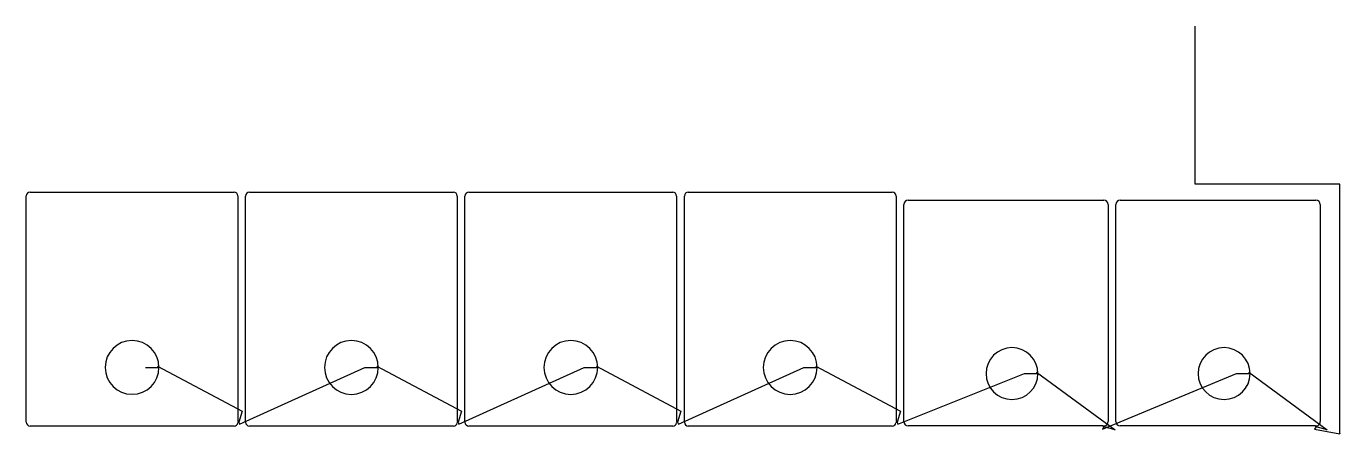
# Model space of a CAD drawing. Header units: metres. Extents: x 20 to 3436, y 0 to 1060.
import ezdxf

# ---------------------------------------------------------------- set-up
doc = ezdxf.new("R2010")
doc.units = ezdxf.units.M

msp = doc.modelspace()

# ---------------------------------------------------------------- linework, layer by layer
at = {"layer": 'TOOL_0'}
for p, q in [((3060.552, 1059.007), (3060.552, 1060.007)), ((3060.552, 649.24), (3060.552, 1059.007)), ((3436.241, 649.24), (3060.552, 649.24)), ((3436.241, 1.007), (3436.241, 649.24)), ((20.038, 30.103), (20.038, 618.503)), ((30.038, 628.503), (560.438, 628.503)), ((570.438, 618.503), (570.438, 31.603)), ((590.439, 30.027), (590.439, 618.427)), ((600.439, 628.427), (1130.839, 628.427)), ((1140.839, 618.427), (1140.839, 31.527)), ((1161.136, 30.029), (1161.136, 618.429)), ((1171.136, 628.429), (1701.536, 628.429)), ((1711.536, 618.429), (1711.536, 31.529)), ((1731.833, 30.031), (1731.833, 618.431)), ((1741.833, 628.431), (2272.233, 628.431)), ((2282.233, 618.431), (2282.233, 31.531)), ((2302.543, 31.509), (2302.543, 596.509)), ((2313.743, 607.709), (2822.743, 607.709)), ((2833.943, 596.509), (2833.943, 31.509)), ((2854.266, 31.509), (2854.266, 596.509)), ((2865.466, 607.709), (3374.466, 607.709)), ((3385.666, 596.509), (3385.666, 31.509)), ((330.239, 172.552), (365.239, 172.552)), ((365.239, 172.552), (361.703, 176.088)), ((361.703, 176.088), (581.838, 58.96)), ((575.045, 25.212), (900.64, 172.476)), ((900.64, 172.476), (935.64, 172.476)), ((935.64, 172.476), (932.104, 176.012)), ((932.104, 176.012), (1152.239, 58.884)), ((1145.446, 25.136), (1471.337, 172.478)), ((1471.337, 172.478), (1506.337, 172.478)), ((1506.337, 172.478), (1502.801, 176.014)), ((1502.801, 176.014), (1722.936, 58.886)), ((1716.143, 25.138), (2042.034, 172.48)), ((2042.034, 172.48), (2077.034, 172.48)), ((2077.034, 172.48), (2073.498, 176.016)), ((2073.498, 176.016), (2293.634, 58.888)), ((2286.84, 25.14), (2616.243, 156.509)), ((2616.243, 156.509), (2651.243, 156.509)), ((2651.243, 156.509), (2647.707, 160.045)), ((2647.707, 160.045), (2852.088, 10.371)), ((2818.863, 11.941), (3167.966, 156.509)), ((3167.966, 156.509), (3202.966, 156.509)), ((3202.966, 156.509), (3199.43, 160.045)), ((3199.43, 160.045), (3403.81, 10.371)), ((581.838, 58.96), (572.98, 30.006)), ((1152.239, 58.884), (1143.381, 29.93)), ((1722.936, 58.886), (1714.078, 29.932)), ((2293.634, 58.888), (2284.775, 29.934)), ((560.438, 20.103), (30.038, 20.103)), ((572.98, 30.006), (570.325, 28.605)), ((570.438, 31.603), (572.98, 30.006)), ((572.98, 30.006), (575.045, 25.212)), ((1130.839, 20.027), (600.439, 20.027)), ((1143.381, 29.93), (1140.726, 28.529)), ((1140.839, 31.527), (1143.381, 29.93)), ((1143.381, 29.93), (1145.446, 25.136)), ((1701.536, 20.029), (1171.136, 20.029)), ((1714.078, 29.932), (1711.423, 28.531)), ((1711.536, 31.529), (1714.078, 29.932)), ((1714.078, 29.932), (1716.143, 25.138)), ((2272.233, 20.031), (1741.833, 20.031)), ((2284.775, 29.934), (2282.12, 28.533)), ((2282.233, 31.531), (2284.775, 29.934)), ((2284.775, 29.934), (2286.84, 25.14)), ((2821.241, 20.309), (2313.743, 20.309)), ((2822.828, 17.76), (2818.863, 11.941)), ((2822.827, 17.761), (2821.241, 20.309)), ((2852.088, 10.371), (2822.827, 17.761)), ((2824.24, 20.409), (2822.828, 17.76)), ((3372.964, 20.309), (2865.466, 20.309)), ((3374.551, 17.76), (3370.586, 11.941)), ((3370.586, 11.941), (3436.241, 0.007)), ((3374.55, 17.761), (3372.964, 20.309)), ((3403.81, 10.371), (3374.55, 17.761)), ((3375.963, 20.409), (3374.551, 17.76)), ((3436.241, 0.007), (3436.241, 1.007)), ((3436.241, 1.007), (3436.241, 0.007)), ((3436.241, 0.007), (3436.241, 1.007))]:
    msp.add_line(p, q, dxfattribs=at)
for centre, radius, start, end in [((30.038, 618.503), 10, 90, 180), ((560.438, 618.503), 10, 0, 90), ((600.439, 618.427), 10, 90, 180), ((1130.839, 618.427), 10, 0, 90), ((1171.136, 618.429), 10, 90, 180), ((1701.536, 618.429), 10, 0, 90), ((1741.833, 618.431), 10, 90, 180), ((2272.233, 618.431), 10, 0, 90), ((2313.743, 596.509), 11.2, 90, 180), ((2822.743, 596.509), 11.2, 0, 90), ((2865.466, 596.509), 11.2, 90, 180), ((3374.466, 596.509), 11.2, 0, 90), ((295.239, 172.552), 70, 0, 180), ((865.64, 172.476), 70, 0, 180), ((1436.337, 172.478), 70, 0, 180), ((2007.034, 172.48), 70, 0, 180), ((2583.743, 156.509), 67.5, 0, 180), ((3135.466, 156.509), 67.5, 0, 180), ((295.239, 172.552), 70, 180, 0), ((865.64, 172.476), 70, 180, 0), ((1436.337, 172.478), 70, 180, 0), ((2007.034, 172.48), 70, 180, 0), ((2583.743, 156.509), 67.5, 180, 0), ((3135.466, 156.509), 67.5, 180, 0), ((30.038, 30.103), 10, 180, 270), ((560.438, 30.103), 10, 270, 351.384523), ((600.439, 30.027), 10, 180, 270), ((1130.839, 30.027), 10, 270, 351.384523), ((1171.136, 30.029), 10, 180, 270), ((1701.536, 30.029), 10, 270, 351.384523), ((1741.833, 30.031), 10, 180, 270), ((2272.233, 30.031), 10, 270, 351.384523), ((2313.743, 31.509), 11.2, 180, 270), ((2822.743, 31.509), 11.2, 277.680844, 0), ((2865.466, 31.509), 11.2, 180, 270), ((3374.466, 31.509), 11.2, 277.680844, 0)]:
    msp.add_arc(centre, radius, start, end, dxfattribs=at)

doc.saveas('drawing.dxf')
